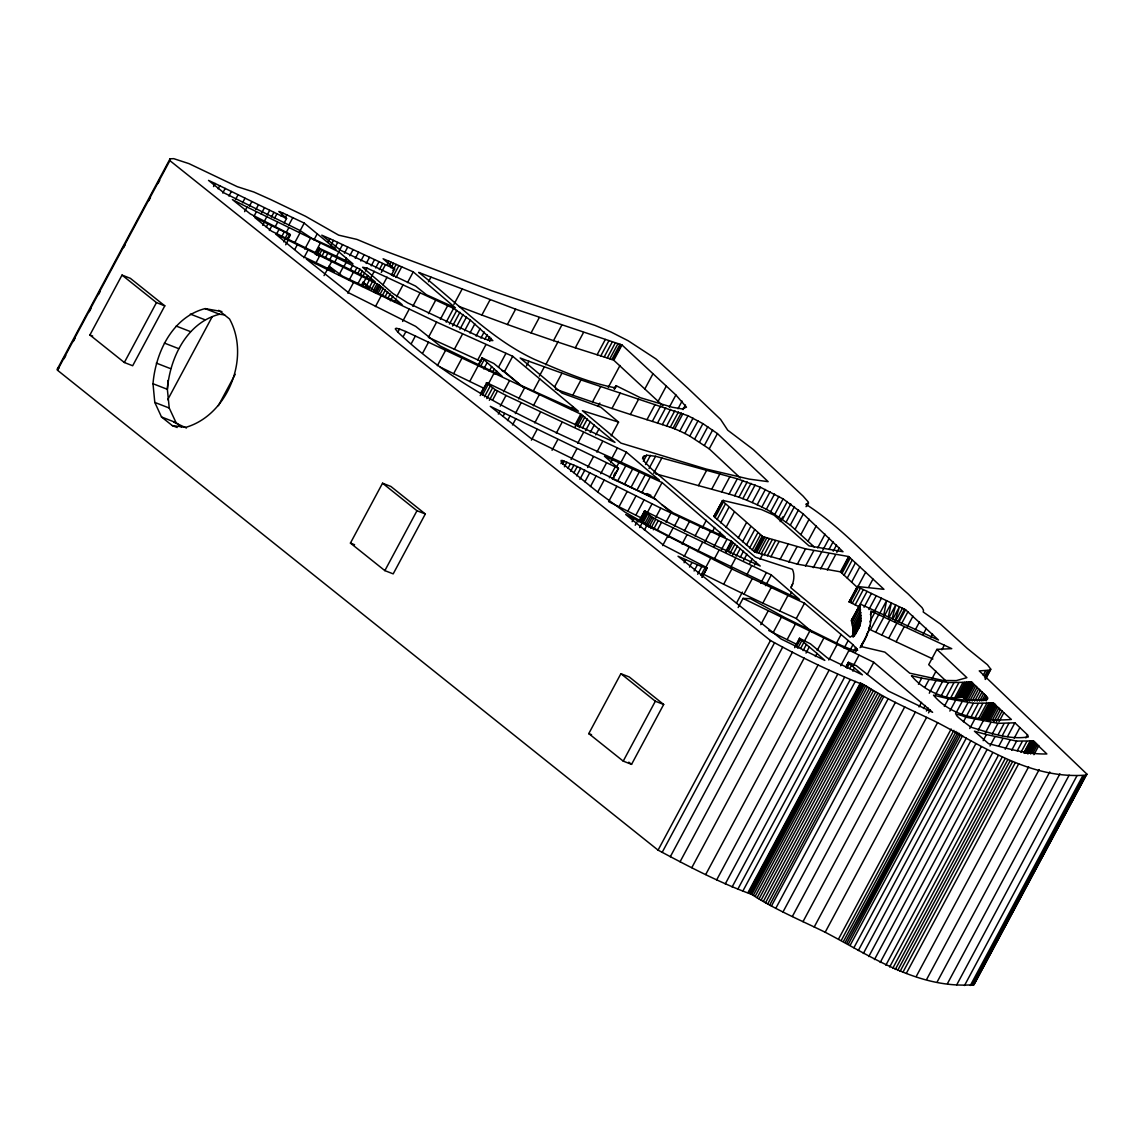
<?xml version="1.0" encoding="UTF-8"?>
<svg xmlns="http://www.w3.org/2000/svg" width="1144" height="1144" viewBox="0 0 1144 1144"><rect width="100%" height="100%" fill="white"/><g stroke="black" fill="none" stroke-linecap="round" stroke-linejoin="round"><path stroke-width="1.5" d="M974.059 982.853L974.016 984.669C918.503 989.274 871.814 956.584 825.181 932.246C800.5 920.134 774.917 909.509 751.808 894.436C719.361 882.639 688.559 866.365 658.072 850.135L57.472 370.227L57.672 368.425L59.045 368.082M974.016 984.669L1086.8 774.016L979.25 670.899L990.232 670.098L990.647 669.025L987.472 664.764L967.366 648.491L940.368 623.995L923.237 611.997L923.494 610.181L922.035 607.607L907.921 593.722C873.787 564.149 844.072 528.828 805.805 504.232L808.451 503.045L808.222 501.944L803.145 496.153L753.438 449.621L727.713 430.187L720.591 419.39L687.887 388.216L656.041 358.987L628.17 340.755L610.982 332.003L594.923 325.368L491.834 290.776L382.096 249.907L356.942 239.411L338.653 235.149L305.477 216.245L270.899 199.657L253.854 192.02L237.337 186.701L188.975 163.635L173.731 158.659L170.056 158.816L57.2 369.297M859.83 604.547L860.889 620.877L852.695 636.178L852.78 627.756L851.465 620.305L867.081 591.391L905.576 609.738L938.509 640.039L860.517 604.189L851.465 620.305M168.039 380.452L167.367 389.317L169.24 408.036L176.047 422.637L181.496 426.969M861.361 646.331L869.04 630.115L870.913 621.02L870.856 611.025L951.751 648.662L936.907 649.363L928.699 664.664L946.202 681.181M224.682 314.886L219.548 314.243C186.815 322.536 169.87 358 167.367 389.317L152.996 383.726C155.598 352.452 172.444 317.045 205.091 308.608L221.936 311.568M855.598 633.99L859.873 625.782L860.889 620.877M845.945 667.209L848.462 662.29L856.47 665.779L888.373 691.062L932.617 712.326L873.787 662.29L743.057 598.383L738.137 607.564M883.783 615.014L886.586 600.657L879.207 614.414M858.887 627.87L854.153 634.377L850.192 637.136L790.89 587.816C793.893 582.382 795.051 575.003 792.434 569.312L755.426 557.228L651.951 469.297L644.673 461.962L642.914 457.142L646.632 455.212L655.569 456.284L737.308 478.793L760.402 487.23L783.097 498.898L803.288 513.999L843.014 551.737L808.965 545.845L774.045 515.143L761.461 509.552L723.137 500.471L714.042 516.545L754.711 551.98L797.354 564.164L840.425 571.828L857.428 587.515L865.636 572.214L848.634 556.542L805.562 548.863L762.919 536.679L722.193 500.743M888.316 616.816L891.405 602.931L883.983 616.688M892.134 618.647L895.738 605.004L888.359 618.761M895.294 620.162L899.47 606.778L892.878 619.004M616.001 385.671L615.2 387.816C587.501 382.539 560.617 370.47 534.534 359.416C490.233 338.796 456.699 301.973 418.661 272.401L515.615 309.18L621.993 344.973L675.889 394.966L686.486 407.192L681.895 408.908L672.229 407.235L640.426 397.74L616.073 385.671L614.314 388.831M170.056 158.816L169.87 160.618L770.47 640.511C801.272 657.471 833.132 672.872 865.736 685.728C888.345 700.486 913.47 710.696 937.579 722.636C984.197 746.975 1030.887 779.665 1086.414 775.06L1086.8 774.617M57.472 370.227L169.87 160.618M64.078 358.701L65.751 355.57M73.302 341.484L74.989 338.367M89.246 311.769L90.919 308.637M98.47 294.566L100.143 291.434M123.638 247.633L125.311 244.501M148.791 200.7L150.465 197.583M158.015 183.498L159.702 180.366M89.904 334.992L122.022 275.089L130.359 278.335L164.793 305.848L132.675 365.751L124.338 362.505L89.904 334.992L92.678 336.064M213.528 186.586L215.172 183.526L286.572 218.475L284.112 223.051M124.338 362.505L156.456 302.602L122.022 275.089M218.104 188.817L219.748 185.757M222.751 193.021L225.211 188.445M228.914 196.067L231.374 191.477M235.607 199.371L238.066 194.78M242.514 202.817L244.973 198.227M244.602 211.654L247.061 207.064L338.853 251.909L353.01 263.935L319.205 248.234L315.93 254.34M249.392 206.22L251.852 201.63M255.941 209.452L258.401 204.862M253.925 216.373L256.385 211.783M261.147 213.942L264.421 207.822M167.696 399.728L212.226 316.673M267.21 214.972L269.669 210.382M264.221 221.521L266.681 216.931M262.691 225.268L264.335 222.208L290.376 234.835L287.916 239.425M271.443 217.031L273.902 212.441M266.266 227.041L267.91 223.981M274.417 218.461L276.877 213.871M269.34 230.502L271.8 225.911M275.118 226.927L277.577 222.336M280.995 215.959L282.639 212.898L304.218 223.094L336.036 249.349L311.411 238.081L299.842 230.43L223.867 192.807L208.523 180.38L215.172 183.526M285.171 217.889L286.815 214.829M276.533 234.062L278.993 229.486M281.71 236.622L284.17 232.032M288.688 225.311L292.792 217.66M286.286 232.418L288.746 227.828M285.128 238.267L287.587 233.676M283.726 241.856L285.356 238.796L378.507 284.599L402.13 304.661L377.706 293.207L363.063 282.253L369.154 288.674L342.642 276.247L329.157 266.28L327.27 269.483L306.363 259.03L348.705 292.807L415.672 326.369L440.226 346.031L502.059 376.161L482.01 357.857L477.92 365.508M287.115 239.167L289.575 234.591M287.816 239.182L290.276 234.591L289.575 233.948L250.379 213.971L232.404 199.585L247.061 207.064M285.685 244.787L288.145 240.197M299.299 232.275L304.218 223.094M294.909 242.414L299.828 233.233M294.809 249.406L297.268 244.816M218.39 405.648L235.192 374.317M304.762 249.106L310.496 238.395M303.904 257.815L307.993 250.164M313.942 239.94L317.217 233.819M314.629 253.825L320.363 243.114M315.93 254.626L319.205 248.234M316.459 254.54L319.734 248.42M316.802 255.284L320.077 249.163L319.219 248.505M318.518 256.299L321.793 250.178L320.077 249.163M315.572 263.578L319.676 255.927M328.214 241.756L329.858 238.696L394.68 268.983L391.405 275.103M321.907 256.142L324.367 251.566L360.017 269.269L375.232 281.839L271.543 231.16L254.726 217.532L264.335 222.208M330.973 244.959L333.433 240.369M325.311 257.886L327.77 253.296M335.263 246.975L337.723 242.385M329.543 259.988L332.003 255.398M324.038 275.618L331.574 261.776M328.056 270.399L329.701 267.353L328.914 266.423M336.393 256.485L338.853 251.909M339.253 250.779L342.542 244.659M334.591 262.419L337.051 257.829M344.43 253.224L347.704 247.104M344.816 261.232L346.46 258.172M338.924 275.003L343.028 267.353M343.772 266.824L346.232 262.233M349.778 255.77L353.067 249.664M355.298 258.372L358.572 252.266M350.207 269.927L352.667 265.337M349.249 279.98L353.339 272.329M354.568 272.143L357.028 267.553M360.832 260.989L364.107 254.869M357.557 273.859L360.017 269.269M347.819 293.164L353.567 282.468L436.622 322.107L512.698 356.284L578.421 411.225L520.434 385.156L493.808 363.463L482.01 357.857M366.194 263.506L369.469 257.386M359.859 275.475L362.333 270.885M357.729 284.027L361.833 276.376M363.02 275.876L364.664 272.815M365.422 271.185L367.067 268.125L453.567 308.394L470.341 320.106L492.864 340.597L488.545 340.254L479.722 336.937L407.764 302.917L392.764 293.407L362.591 267.253L367.067 268.125M371.214 265.866L374.488 259.745M361.218 285.485L363.063 282.253M362.634 284.413L365.923 278.292M366.094 278.493L367.724 275.447M362.147 286.529L363.792 283.483M375.661 267.939L378.936 261.819M366.194 286.114L369.483 279.994M370.985 277.434L374.274 271.314M369.269 287.616L372.558 281.495M379.35 269.655L382.639 263.535M370.985 290.404L375.075 282.754M381.295 272.444L385.399 264.793M387.287 264.293L388.931 261.232L413.256 271.886L455.441 307.85L426.426 294.752L415.629 286.114L340.755 250.379L321.764 235.178L329.858 238.696M373.788 289.918L377.077 283.798M374.403 292.249L378.507 284.599M389.418 265.251L391.062 262.19M375.275 292.792L379.379 285.156M376.104 293.422L380.208 285.771M391.033 267.853L393.493 263.277M378.249 292.95L381.538 286.829M382.983 284.813L387.087 277.163M380.008 294.365L383.283 288.245M392.878 270.556L396.153 264.436M375.447 306.563L381.181 295.853M382.082 296.067L385.356 289.947M393.178 276.347L398.913 265.637M385.228 296.468L387.687 291.877M395.967 277.549L401.701 266.852M387.744 298.584L390.204 293.994M390.361 300.772L392.821 296.182M396.625 296.839L403.188 284.613M394.466 302.03L396.096 298.97M407.521 282.582L413.256 271.886M402.631 321.45L409.18 309.223M486.272 382.697L495.08 389.603L506.02 395.452L626.426 452.152L659.144 480.037C569.197 436.465 471.471 402.388 397.84 332.103L399.571 329.043L405.906 331.56L580.78 414.114L614.986 442.399L551.136 413.67L486.915 382.782L480.523 393.407M412.827 306.292L420.206 292.535M428.485 281.781L430.945 277.191M403.446 336.15L405.906 331.56M411.354 343.515L415.444 335.864M428.471 313.642L435.85 299.871M436.622 322.107L428.414 337.394L480.823 361.275M440.368 319.29L447.747 305.519M422.837 352.81L428.571 342.113M453.868 304.476L462.062 289.189M446.189 322.165L453.567 308.394M449.435 324.052L456.813 310.296M452.552 326.026L459.931 312.255M456.527 326.698L463.091 314.457M437.351 365.694L445.559 350.393M459.931 329.243L466.48 317.017M350.421 543.1L382.539 483.211L390.876 486.457L425.311 513.985L393.193 573.873L384.856 570.627L350.421 543.1L354.597 544.73M454.325 349.349L462.519 334.062M464.607 330.816L470.341 320.106M469.927 333.033L474.846 323.866M458.801 306.349L481.867 315.058L490.075 299.771M440.311 367.138L453.639 373.659L461.847 358.372M476.104 336.093L480.208 328.442M480.923 338.052L484.212 331.932M484.856 339.253L487.315 334.677M488.002 339.839L489.646 336.779M477.749 359.931L485.943 344.63M489.632 341.384L491.262 338.324M453.639 373.659L469.741 381.467L477.935 366.166M478.206 366.123L482.296 358.472M480.68 366.209L483.955 360.088M483.783 368.911L487.058 362.791M481.867 315.058L507.407 324.481L515.615 309.18M489.174 371.285L491.634 366.695M384.856 570.627L416.974 510.739L382.539 483.211M481.181 393.493L484.455 387.373M492.649 372.029L494.279 368.969M480.194 395.595L486.758 383.369M482.396 395.295L493.75 373.759M498.541 367.152L505.92 353.382M495.009 374.088L496.653 371.042M484.412 396.882L490.161 386.171M486.815 398.612L492.549 387.916M523.437 387.473L504.49 371.586L512.698 356.284M489.346 400.314L495.08 389.603M492.535 400.228L497.454 391.048M507.407 324.481L531.059 332.918L539.267 317.617M503.517 391.834L509.266 381.124M500.271 406.163L506.02 395.452M498.298 414.085L499.942 411.025L618.518 468.454L612.769 479.164M526.469 365.88L528.943 361.289L580.995 379.937L688.03 415.744L702.917 423.637L717.431 433.576L768.139 481.667L749.148 479.107L706.12 469.026L620.963 443.114L582.396 410.667L618.575 422.122L611.196 435.893M503.017 416.416L504.647 413.356M518.661 398.941L524.395 388.231M507.536 420.592L509.995 416.001M531.059 332.918L553.51 340.64L561.704 325.339M515.358 413.57L521.092 402.86M512.498 424.982L515.772 418.876M539.353 376.133L544.272 366.967M545.702 364.779L558.301 341.269M533.19 391.234L539.753 378.993M533.361 405.762L539.11 395.052M534.763 422.922L540.497 412.226M553.51 340.64L575.303 347.833L583.497 332.532M554.525 387.029L561.918 373.273M531.388 440.14L537.122 429.429M555.298 389.117L572.801 395.223L580.995 379.937M575.303 347.833L597.125 354.754L605.333 339.453M556.284 433.176L562.019 422.465M571.099 409.595L572.744 406.535M597.125 354.754L600.772 355.884L608.98 340.597M552.052 450.278L557.786 439.582M600.772 355.884L604.189 356.971L612.397 341.684M604.189 356.971L607.235 357.958L615.443 342.657M607.235 357.958L609.823 358.816L618.032 343.515M575.046 424.81L580.78 414.114M575.117 426.855L581.681 414.628M609.823 358.816L611.854 359.502L620.062 344.215M577.291 426.269L583.025 415.558M611.854 359.502L613.198 359.988L621.406 344.702M662.919 405.777L613.799 360.26L621.993 344.973M572.801 395.223L592.492 401.959L600.686 386.658M579.15 427.699L584.884 416.988M560.932 463.635L562.576 460.574L577.248 466.58L660.746 508.136L731.288 541.098L760.231 566.037L713.613 544.787L644.673 510.939L638.738 521.736M562.633 464.249L564.278 461.189M582.425 428.142L587.344 418.976M564.392 466.809L566.852 462.219M577.72 443.271L583.469 432.561M598.169 406.206L599.842 403.074M608.25 387.401L620.005 365.465M585.542 430.73L590.461 421.55M571.085 459.559L576.833 448.848M567.996 468.282L570.456 463.692M590.247 432.461L594.351 424.824M614.256 388.974L616.073 385.671M570.656 471.257L573.945 465.136M614.786 388.903L616.43 385.843M573.959 472.701L577.248 466.58M595.752 434.92L599.041 428.814M592.492 401.959L611.968 408.465L620.162 393.178M576.633 475.832L580.737 468.182M579.879 479.307L584.798 470.141M587.616 467.538L593.35 456.828M596.882 452.166L602.631 441.47M584.913 481.81L589.832 472.629M590.447 486.543L596.181 475.832M611.968 408.465L630.401 414.471L638.609 399.184M644.844 388.96L653.038 373.659M600.686 473.759L606.434 463.048M611.582 458.83L617.317 448.119M610.696 462.719L612.326 459.659L662.061 482.525L725.367 537.28L673.158 512.855L662.119 504.847M644.458 510.896L652.166 517.26L661.532 522.279L771.313 574.932L799.613 599.527L691.476 547.547L651.15 526.898L625.01 512.154L597.711 492.077L604.246 479.922M609.38 477.777L615.114 467.081M616.416 467.324L618.875 462.734M613.77 475.403L615.415 472.343M620.677 462.848L626.426 452.152M612.655 478.978L618.389 468.268L604.461 456.213L612.326 459.659M646.961 419.705L655.154 404.404M658.158 401.287L666.351 386M612.04 478.664L617.531 481.238L625.725 465.937M616.831 486.314L608.622 501.601L640.611 517.617M630.401 414.471L652.337 421.392L660.531 406.091M617.531 481.238L624.395 484.427L632.603 469.126M652.337 421.392L657.514 423.037L665.722 407.75M669.326 407.207L675.889 394.966M642.47 458.873L644.115 455.812M657.514 423.037L662.347 424.596L670.556 409.309M618.947 506.835L627.155 491.534M643.343 461.332L646.632 455.212M624.395 484.427L630.973 487.458L639.181 472.172M645.545 464.55L650.464 455.369M662.347 424.596L666.637 425.997L674.846 410.71M677.992 408.751L682.081 401.101M666.637 425.997L670.27 427.227L678.478 411.926M630.973 487.458L636.922 490.19L645.116 474.903M649.005 468.525L655.569 456.284M627.77 511.254L635.964 495.967M670.27 427.227L673.044 428.185L681.238 412.898M682.997 409.595L685.456 405.005M673.044 428.185L674.788 428.843L682.997 413.556M636.922 490.19L641.941 492.463L650.135 477.177M653.682 473.258L661.89 457.957M674.788 428.843L679.836 431.031L688.03 415.744M632.117 521.65L633.747 518.589L731.86 568.954L804.489 603.217L852.995 644.687L857.671 650.207L852.494 650.021L841.469 645.488L785.041 617.646L750.521 598.712L743.057 598.383M635.807 515.258L644.015 499.957M635.22 525.253L637.68 520.663M679.836 431.031L684.841 433.447L693.049 418.161M638.924 521.635L644.673 510.939M639.811 520.52L644.73 511.354M640.268 520.978L645.187 511.811M640.926 521.592L645.845 512.412M669.955 511.554L653.853 497.812L662.061 482.525M641.784 522.308L646.703 513.141M647.104 513.07L652.023 503.889M639.639 527.57L642.099 522.98M642.814 523.151L647.733 513.971M740.425 478.063L709.223 448.863L689.803 436.093L698.012 420.792M644.415 524.424L649.349 515.243M645.845 525.482L650.764 516.302M644.401 530.087L646.861 525.511M647.247 526.426L652.166 517.26M694.723 438.938L702.917 423.637M648.834 527.384L653.753 518.218M655.827 517.317L660.746 508.136M650.793 528.471L655.712 519.29M699.585 442.013L707.793 426.726M653.324 529.786L658.243 520.62M657.428 529.929L661.532 522.279M704.432 445.331L712.626 430.03M665.994 522.222L670.913 513.055M709.223 448.863L717.431 433.576M662.662 545.574L667.581 536.393M668.125 537.222L673.044 528.056M674.402 526.24L679.322 517.074M655.398 473.73L698.426 485.614L706.634 470.327M684.412 530.973L689.332 521.793M682.038 544.072L686.958 534.891M698.426 485.614L711.697 489.217L719.891 473.931M588.774 733.604L620.892 673.702L629.243 676.948L663.677 704.475L631.559 764.364L623.223 761.117L588.774 733.604L591.562 734.691M684.098 556.627L689.017 547.447M695.094 535.978L700.014 526.798M702.244 527.927L706.348 520.277M711.697 489.217L721.678 491.977L729.886 476.676M684.098 562.719L685.742 559.659L701.787 566.637L707.235 567.839L663.749 545.359L625.682 514.5L633.747 518.589M714.042 516.545L722.236 501.244M722.693 500.529L713.999 516.044M714.928 515.758L723.137 500.471M716.244 514.214L717.889 511.153M721.993 503.503L723.623 500.443M714.943 517.631L723.151 502.33M697.597 551.622L702.516 542.442M689.503 567.109L691.963 562.519M721.678 491.977L729.1 494.079L737.308 478.793M704.704 542.356L710.453 531.645M717.016 519.605L725.224 504.318M712.24 532.031L714.7 527.441M694.093 570.985L697.368 564.864M729.1 494.079L734.634 495.752L742.828 480.466M720.62 522.808L728.814 507.507M697.683 574.288L701.787 566.637M734.634 495.752L738.995 497.225L747.204 481.924M718.718 535.392L720.362 532.332M714.013 546.646L719.748 535.935M725.997 527.498L734.205 512.197M700.943 575.418L705.033 567.767M705.705 567.567L710.624 558.401M738.995 497.225L742.828 498.655L751.036 483.354M701.973 577.348L706.892 568.182M702.316 577.005L707.235 567.839M714.042 559.53L718.961 550.35M742.828 498.655L746.903 500.3L755.097 484.999M721.249 549.921L726.983 539.224M725.553 551.808L731.288 541.098M746.903 500.3L752.209 502.531L760.402 487.23M726.082 552.209L731.817 541.498M728.17 551.694L733.089 542.513M730.058 553.253L734.977 544.072M738.223 538.038L746.417 522.751M752.209 502.531L757.185 504.761L765.379 489.475M732.489 555.283L737.408 546.103M623.223 761.117L655.34 701.229L620.892 673.702M742.57 541.784L750.764 526.483M757.185 504.761L761.875 507.007L770.069 491.72M736.164 556.156L740.268 548.505M730.659 567.438L735.578 558.258M702.43 573.687L723.666 584.255L731.86 568.954M746.431 545.087L754.625 529.786M740.211 557.342L743.486 551.222M761.875 507.007L766.351 509.309L774.545 494.022M749.706 547.876L757.914 532.575M743.643 560.274L746.932 554.154M814.342 547.075L790.304 525.168L770.67 511.697L778.878 496.396M752.251 550.021L760.46 534.72M753.982 551.422L762.176 536.136M754.711 551.98L762.919 536.679M774.903 514.185L783.097 498.898M755.312 552.18L763.506 536.879M749.835 563.32L752.294 558.73M756.656 552.609L764.864 537.308M746.717 574.989L751.637 565.808M758.615 553.21L766.823 537.923M779.093 516.816L787.301 501.53M754.482 565.093L756.127 562.033M761.117 553.982L769.326 538.681M736.507 603.074L742.399 592.106M760.031 559.202L762.562 554.497M780.208 521.592L782.725 516.888M782.625 519.19L790.819 503.903M764.063 554.869L772.271 539.582M723.666 584.255L743.957 594.165L752.166 578.864M767.352 555.855L775.546 540.569M786.257 521.893L794.451 506.592M770.856 556.899L779.05 541.612M790.304 525.168L798.498 509.866M760.631 583.354L766.366 572.658M806.048 506.706L807.721 503.574M806.777 506.177L808.451 503.045M795.094 529.3L803.288 513.999M765.579 585.642L771.313 574.932M779.979 559.588L788.187 544.287M743.957 594.165L762.819 603.145L771.013 587.859M800.9 534.548L809.108 519.247M788.817 562.004L797.025 546.703M760.803 624.667L768.182 610.896M808.05 541.169L816.244 525.868M797.354 564.164L805.562 548.863M791.162 586.801L792.806 583.755M762.819 603.145L779.665 610.953L787.873 595.652M789.961 595.28L791.591 592.22M805.519 566.051L813.727 550.764M817.674 547.904L825.053 534.148M768.739 630.544L773.115 632.718L781.309 617.417M658.072 850.135L770.47 640.511M813.284 567.667L821.492 552.38M822.708 550.364L829.271 538.138M662.147 852.409L774.531 642.799M829.014 549.463L833.104 541.813M820.577 568.997L828.785 553.71M812.583 632.403L796.295 618.518L804.489 603.217M833.218 551.193L836.493 545.073M670.298 856.756L782.682 647.146M773.115 632.718L787.129 639.625L795.323 624.338M827.369 570.041L835.578 554.74M836.822 552.395L839.281 547.804M794.651 647.661L799.456 638.28L810.41 643.815L827.441 657.972L862.419 674.846L848.405 662.619M680.065 861.775L792.463 652.166M795.766 646.103L799.856 638.452M796.295 646.932L800.385 639.281L799.456 638.28M797.754 648.248L801.858 640.597L800.385 639.281M840.425 571.828L848.634 556.542M840.883 572.186L849.091 556.885M800.6 648.491L803.874 642.37L801.858 640.597M804.718 640.54L809.637 631.359M842.07 573.244L850.264 557.943M803.102 650.636L806.377 644.515L803.874 642.37M844.129 575.132L852.323 559.831M806.005 653.095L809.28 646.975L806.377 644.515M691.805 867.652L804.189 658.043M847.275 578.049L855.469 562.748M851.636 582.11L859.845 566.823M817.173 650.478L823.737 638.252M815.372 656.513L817.016 653.453L809.28 646.975M858.887 606.678L849.163 601.816L857.371 586.514L883.954 589.317L865.636 572.214M849.191 601.987L857.371 586.514M849.163 601.816L853.967 594.108M855.612 591.048L858.071 586.457M850.149 602.473L858.357 587.172L867.081 591.391M705.705 874.531L818.103 664.921M852.194 603.46L860.402 588.173M855.154 604.89L863.348 589.589M836.207 643.629L841.14 634.448M828.814 659.988L837.008 644.701M868.868 586.729L872.972 579.078M851.451 620.935L860.517 604.189M851.551 621.707L859.759 606.42M851.837 622.622L860.031 607.335M852.409 625.082L860.617 609.781M716.673 879.879L829.071 670.27M852.78 627.756L860.989 612.469M864.063 607.235L871.442 593.464M852.938 630.573L861.146 615.272M844.115 648.162L848.204 640.526M852.909 633.404L861.103 618.103M853.081 637.222L860.46 623.466M854.211 636.25L859.873 625.782M868.897 609.538L876.275 595.767M840.74 665.751L848.934 650.45M849.706 650.807L852.995 644.687M725.267 883.926L837.665 674.317M870.369 614.557L872.014 611.497M874.059 611.983L881.438 598.226M853.424 651.923L855.884 647.332M869.783 621.878L874.702 612.698M846.002 666.88L848.462 662.29M846.946 668.253L849.406 663.663M855.712 651.937L857.356 648.877M868.568 628.571L870.198 625.511M866.566 634.706L869.04 630.115M860.031 647.69L865.465 638.695M860.717 646.775L863.191 642.184M732.117 886.972L844.515 677.362M860.874 646.832L867.438 634.591M849.777 668.525L851.422 665.465M878.735 614.543L870.541 629.829L932.903 658.987M853.224 665.951L858.958 655.24M852.809 671.113L854.454 668.053M737.794 889.245L850.178 679.636M875.718 632.217L883.926 616.916M742.885 891.019L855.283 681.409M881.852 635.063L890.046 619.762M748.004 892.577L860.402 682.968M748.619 892.792L861.017 683.183M749.449 893.164L861.847 683.554M895.08 621.978L902.459 608.222M867.238 674.517L873.787 662.29M750.521 893.707L862.905 684.098M888.731 638.266L896.925 622.965M751.808 894.436L864.206 684.827M897.969 621.464L904.532 609.223M899.012 621.978L905.576 609.738M753.338 895.337L865.736 685.728M755.111 896.424L867.495 686.815M901.415 623.938L907.979 611.697M757.114 897.697L869.511 688.087M896.138 641.727L904.346 626.426M759.03 898.884L871.428 689.274M907.249 626.841L912.984 616.144M761.117 900.156L873.501 690.547M763.32 901.472L875.703 691.863M765.522 902.773L877.906 693.164M767.667 904.017L880.051 694.408M915.372 629.672L919.476 622.021M769.626 905.147L882.024 695.538M771.385 906.119L883.783 696.51M775.761 908.365L888.159 698.755M923.079 634.477L926.368 628.356M782.996 911.954L895.394 702.344M930.93 637.208L932.56 634.148M792.334 916.516L904.732 706.906M918.432 684.255L921.706 678.135L948.362 682.553L971.728 682.196L986.285 696.095L987.587 698.984C960.774 703.017 929.543 697.668 911.439 675.704L921.706 678.135M941.841 649.778L944.3 645.202M924.838 687.372L928.942 679.722M931.774 679.107L935.978 671.271M802.988 921.664L915.386 712.054M919.047 706.963L921.506 702.373M929.271 693.221L935.835 680.98M923.523 708.551L925.167 705.49M926.411 711.025L928.056 707.964M935.763 694.165L942.327 681.924M928.542 712.898L930.186 709.838M814.199 927.026L926.583 717.417M940.969 696.31L948.362 682.553M946.474 696.61L953.853 682.854M944.343 706.42L948.447 698.769L973.372 703.245L993.021 703.002L1011.382 719.462C983.926 721.607 952.094 717.531 933.518 695.166L948.447 698.769M958.758 682.825L950.55 698.112L962.69 697.325L967.452 701.229L975.66 685.928M825.181 932.246L937.579 722.636M954.782 697.74L962.976 682.439M956.684 697.497L964.878 682.196M949.849 711.082L955.583 700.385M958.486 697.325L966.68 682.038M960.116 697.239L968.324 681.953M961.546 697.239L969.74 681.953M962.69 697.325L970.899 682.024M963.52 697.497L971.728 682.196M963.963 697.74L972.171 682.453M955.54 713.899L962.104 701.672M964.392 698.197L972.586 682.911M965.15 698.97L973.344 683.683M966.179 699.999L974.373 684.698M838.766 938.623L951.164 729.014M961.446 714.857L967.996 702.616M983.182 675.332L985.699 670.641M841.526 939.953L953.924 730.344M969.726 701.086L977.105 687.315M984.426 676.79L987.787 670.541M843.671 941.04L956.055 731.431M972.143 701.058L978.692 688.817M985.084 678.192L989.274 670.37M985.198 679.479L990.647 669.025M985.642 679.035L990.675 669.655M957.8 732.389L845.402 941.998L959.316 733.333L846.918 942.928L960.846 734.362L848.462 943.972M963.434 721.778L965.894 717.188L997.968 723.351L1014.885 722.808L1027.526 734.877L1028.342 736.908C1009.194 740.139 989.245 732.632 970.727 727.141C966.151 723.065 943.943 708.465 965.894 717.188M966.823 715.486L973.372 703.245M974.631 701.086L980.379 690.375M977.191 701.143L982.11 691.977M970.87 717.317L978.263 703.546M979.593 701.129L983.697 693.478M850.206 945.23L962.604 735.621M981.824 701L985.098 694.88M983.826 700.686L986.285 696.095M975.346 717.302L982.725 703.546M969.754 728.528L974.674 719.361M985.542 700.157L987.186 697.096M853.896 947.732L966.28 738.123M986.157 700.9L987.801 697.854M978.649 718.518L986.857 703.231M988.959 703.031L980.751 718.318L984.827 718.303L987.286 719.876L995.48 704.59M982.439 718.217L990.632 702.917M858.329 950.521L970.727 740.926M983.783 718.203L991.977 702.902M978.163 730.315L983.096 721.135M984.827 718.303L993.021 703.002M985.627 718.518L993.836 703.217M986.257 718.847L994.451 703.546M986.743 719.319L994.951 704.018M863.348 953.495L975.746 743.886M988.159 720.749L996.352 705.448M990.146 720.348L997.525 706.577M985.184 733.19L990.918 722.479M992.349 720.134L998.898 707.907M983.154 740.668L986.443 734.548L1016.616 741.083L1033.232 740.912L1046.86 753.953C1026.983 754.482 1007.607 748.476 988.53 743.643L974.416 731.188L986.443 734.548M993.907 721.621L1000.457 709.38M868.768 956.541L981.166 746.932M996.41 721.664L1002.144 710.967M992.22 734.048L997.968 723.351M998.984 721.764L1003.903 712.583M874.459 959.573L986.843 749.964M989.989 745.974L994.908 736.793M998.24 734.405L1003.989 723.694M880.194 962.49L992.592 752.881M1002.23 735.735L1008.779 723.494M998.741 746.303L1002.845 738.652M1007.506 736.579L1014.885 722.808M885.856 965.207L998.254 755.598M1005.204 749.263L1010.138 740.082M889.66 966.98L1002.044 757.371M1014.185 738.237L1019.919 727.527M892.706 968.353L1005.09 758.744M1011.696 750.264L1016.616 741.083M895.28 969.469L1007.678 759.859M897.668 970.427L1010.066 760.817M1017.259 750.807L1022.193 741.627M900.114 971.327L1012.511 761.718M1025.882 737.937L1027.526 734.877M902.902 972.286L1015.286 762.676M1020.963 752.394L1026.697 741.684M1024.295 751.966L1030.043 741.255M1024.066 753.353L1030.63 741.112M906.291 973.43L1018.675 763.82M1024.652 753.238L1031.216 740.997M1025.253 753.167L1031.816 740.926M1025.796 753.124L1032.36 740.897M1026.282 753.124L1032.832 740.883M1026.668 753.152L1033.232 740.912M1026.954 753.224L1033.504 740.983M1027.312 753.453L1033.876 741.212M1027.941 753.939L1034.505 741.698M1029.629 753.109L1035.363 742.413M1030.672 754.01L1036.407 743.314M1032.674 753.538L1037.594 744.358M1033.933 754.683L1038.866 745.516M916.258 976.447L1028.642 766.837M926.769 979.178L1039.167 769.569M937.365 981.552L1049.763 771.943M947.518 983.468L1059.902 773.859M956.727 984.827L1069.111 775.217M964.492 985.527L1076.876 775.918M970.326 985.499L1082.71 775.889M972.014 985.284L1084.398 775.675M986.643 959.387L988.33 956.255M1011.811 912.469L1013.484 909.337M1021.034 895.251L1022.707 892.12M1036.964 865.536L1038.652 862.404M1062.132 818.604L1063.806 815.472M973.215 985.013L1085.613 775.403M974.402 983.625L1086.8 774.016M862.49 643.114L860.788 646.474L884.87 652.123L909.752 673.187L943.228 680.466L956.255 680.608L966.909 677.677L936.907 649.363M851.923 619.562L852.838 619.605M849.863 601.744L851.207 601.773M152.996 383.726L154.797 402.416L161.504 416.974L172.315 425.611L185.943 427.298C228.171 414.914 250.679 357.157 229.515 318.947L218.704 310.31M562.576 460.574L561.132 460.431L561.189 461.461L563.849 464.678L597.711 492.077M399.571 329.043L396.139 328.199L395.281 328.886L397.84 332.103M528.943 361.289L520.163 357.986L562.004 393.107L600.843 407.235L618.575 422.122M205.091 308.608L219.548 314.243M190.333 314.085L204.704 319.676M156.456 302.602L164.793 305.848M176.19 326.054L190.519 331.631M164.379 343.071L178.678 348.648M156.328 363.106L170.656 368.683M154.797 402.416L169.24 408.036M416.974 510.739L425.311 513.985M161.504 416.974L176.047 422.637M172.315 425.611L177.191 427.513M655.34 701.229L663.677 704.475M501.787 370.413L504.49 371.586M282.639 212.898L278.893 211.44L286.572 218.475M641.941 492.463L653.853 497.812M388.931 261.232L383.097 258.758L394.68 268.983M646.946 493.522L650.936 495.338M779.665 610.953L796.295 618.518M173.659 422.079L186.443 428.013M685.742 559.659L678.02 556.241L781.08 638.981L824.81 660.388L817.016 653.453M469.741 381.467L483.969 388.302M655.927 499.556L530.544 438.066L490.29 406.334L499.942 411.025M787.129 639.625L796.667 644.315M327.313 269.498L353.567 282.468M857.385 586.686L858.357 587.172M285.356 238.796L275.661 234.077L302.245 256.099L334.377 271.6L329.701 267.353M684.841 433.447L689.803 436.093M321.793 250.178L324.367 251.566M766.351 509.309L770.67 511.697M628.8 762.161L631.559 764.364"/></g></svg>
